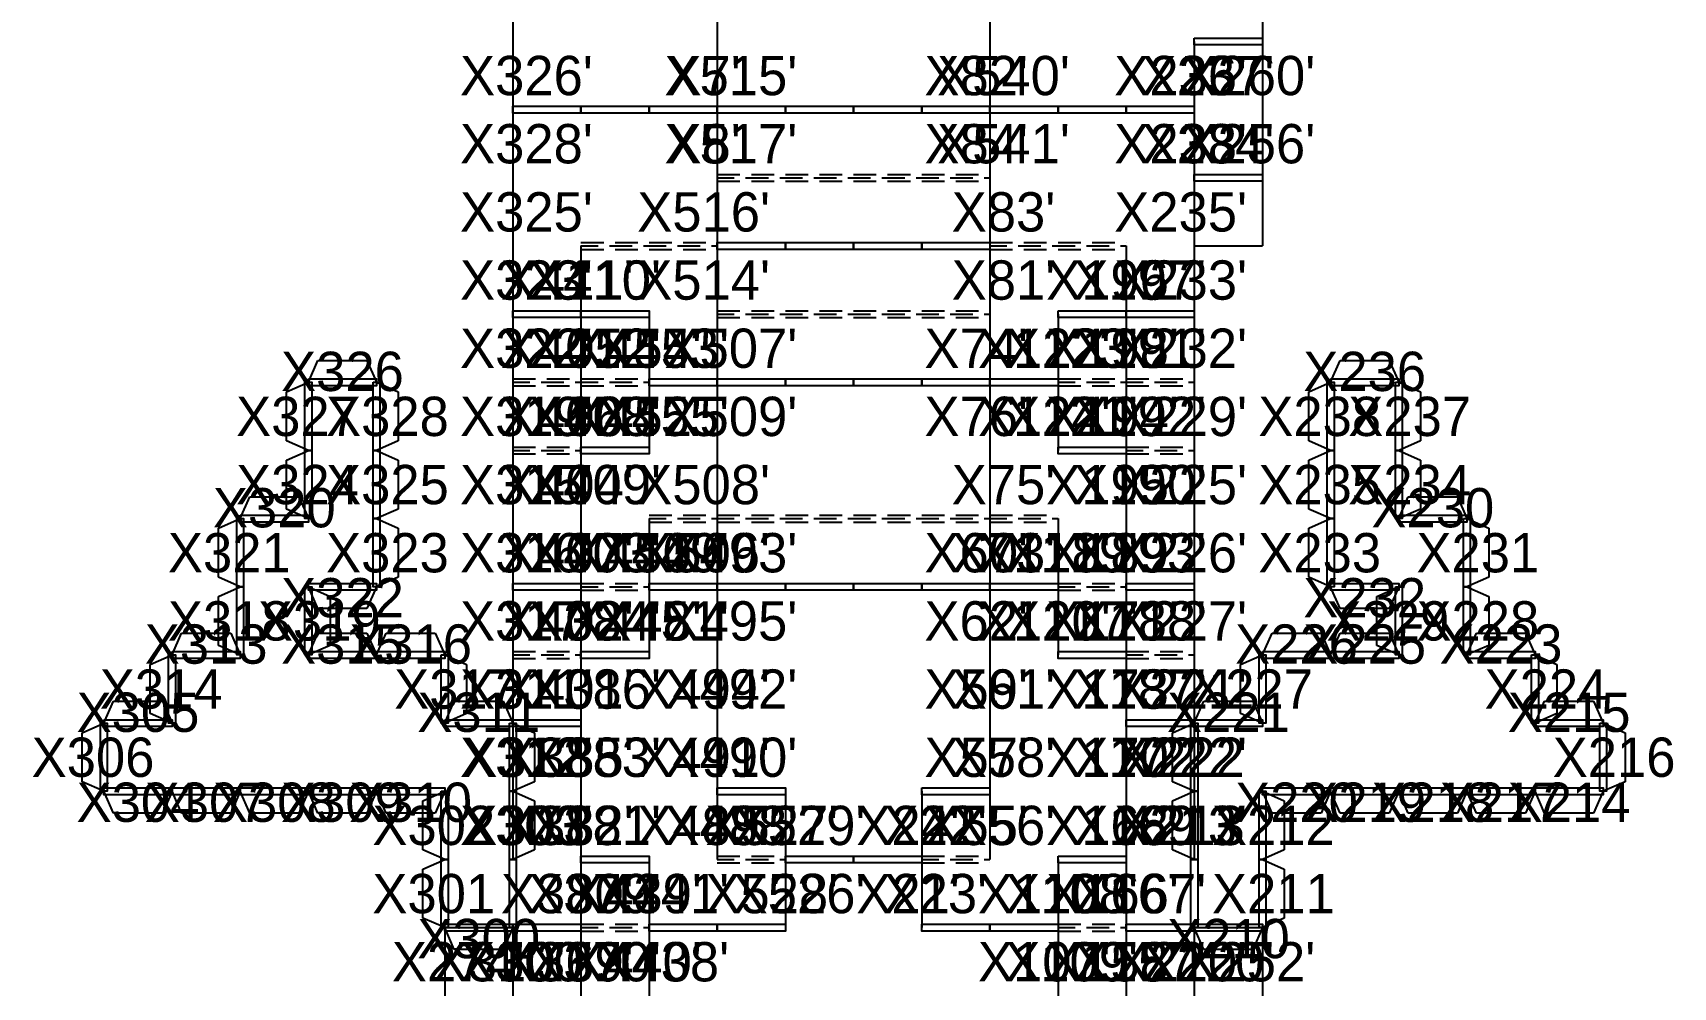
# Model space of a CAD drawing. Header units: millimetres. Extents: x 0 to 416, y 26 to 198.
# Drawn here: x -0.1 to 62.5, y 103.3 to 139.7 of the extents above; entities that cross this region are included whole.
import ezdxf
from ezdxf.enums import TextEntityAlignment as Align

# ---------------------------------------------------------------- set-up
doc = ezdxf.new("R2010")
doc.units = ezdxf.units.MM
for name, color, linetype in [('CUT', 3, 'CONTINUOUS'), ('LABEL', 2, 'CONTINUOUS'), ('MOUNTAIN_FOLD', 1, 'CONTINUOUS'), ('VALLEY_FOLD', 5, 'CONTINUOUS')]:
    doc.layers.add(name, color=color, linetype=linetype)

msp = doc.modelspace()

# ---------------------------------------------------------------- linework, layer by layer
at = {"layer": 'CUT'}
for p, q in [((18.2, 142), (18.2, 139.4)), ((26, 142), (26, 139.4)), ((36.4, 142), (36.4, 139.4)), ((46.8, 142), (46.8, 139.4)), ((18.2, 139.4), (18.2, 136.8)), ((26, 139.4), (26, 136.8)), ((36.4, 139.4), (36.4, 136.8)), ((44.2, 139.4), (44.2, 136.8)), ((46.8, 139.4), (46.8, 136.8)), ((18.2, 136.8), (18.2, 134.2)), ((26, 136.8), (26, 134.2)), ((36.4, 136.8), (36.4, 134.2)), ((44.2, 136.8), (44.2, 134.2)), ((46.8, 136.8), (46.8, 134.2)), ((18.2, 134.2), (18.2, 131.6)), ((26, 134.2), (26, 131.6)), ((36.4, 134.2), (36.4, 131.6)), ((44.2, 134.2), (44.2, 131.6)), ((46.8, 134.2), (46.8, 131.6)), ((18.2, 131.6), (18.2, 129)), ((20.8, 131.6), (20.8, 129)), ((26, 131.6), (26, 129)), ((36.4, 131.6), (36.4, 129)), ((41.6, 131.6), (41.6, 129)), ((44.2, 131.6), (46.8, 131.6)), ((44.2, 131.6), (44.2, 129)), ((18.2, 129), (18.2, 126.4)), ((20.8, 129), (20.8, 126.4)), ((23.4, 129), (23.4, 126.4)), ((26, 129), (26, 126.4)), ((36.4, 129), (36.4, 126.4)), ((39, 129), (39, 126.4)), ((41.6, 129), (41.6, 126.4)), ((44.2, 129), (44.2, 126.4)), ((10.4, 126.4), (10.764, 127.232)), ((10.764, 127.232), (12.636, 127.232)), ((12.636, 127.232), (13, 126.4)), ((49.4, 126.4), (49.764, 127.232)), ((49.764, 127.232), (51.636, 127.232)), ((51.636, 127.232), (52, 126.4)), ((9.568, 126.036), (10.4, 126.4)), ((9.568, 124.164), (9.568, 126.036)), ((13, 126.4), (13.832, 126.036)), ((13.832, 126.036), (13.832, 124.164)), ((18.2, 126.4), (18.2, 123.8)), ((20.8, 126.4), (20.8, 123.8)), ((23.4, 126.4), (23.4, 123.8)), ((26, 126.4), (26, 123.8)), ((36.4, 126.4), (36.4, 123.8)), ((39, 126.4), (39, 123.8)), ((41.6, 126.4), (41.6, 123.8)), ((44.2, 126.4), (44.2, 123.8)), ((48.568, 126.036), (49.4, 126.4)), ((48.568, 124.164), (48.568, 126.036)), ((52, 126.4), (52.832, 126.036)), ((52.832, 126.036), (52.832, 124.164)), ((10.4, 123.8), (9.568, 124.164)), ((13.832, 124.164), (13, 123.8)), ((49.4, 123.8), (48.568, 124.164)), ((52.832, 124.164), (52, 123.8)), ((9.568, 123.436), (10.4, 123.8)), ((9.568, 121.564), (9.568, 123.436)), ((13, 123.8), (13.832, 123.436)), ((13.832, 123.436), (13.832, 121.564)), ((18.2, 123.8), (18.2, 121.2)), ((20.8, 123.8), (20.8, 121.2)), ((26, 123.8), (26, 121.2)), ((36.4, 123.8), (36.4, 121.2)), ((41.6, 123.8), (41.6, 121.2)), ((44.2, 123.8), (44.2, 121.2)), ((48.568, 123.436), (49.4, 123.8)), ((48.568, 121.564), (48.568, 123.436)), ((52, 123.8), (52.832, 123.436)), ((52.832, 123.436), (52.832, 121.564)), ((7.8, 121.2), (8.164, 122.032)), ((8.164, 122.032), (10.036, 122.032)), ((10.4, 121.2), (9.568, 121.564)), ((10.036, 122.032), (10.4, 121.2)), ((13.832, 121.564), (13, 121.2)), ((49.4, 121.2), (48.568, 121.564)), ((52, 121.2), (52.364, 122.032)), ((52.832, 121.564), (52, 121.2)), ((52.364, 122.032), (54.236, 122.032)), ((54.236, 122.032), (54.6, 121.2)), ((6.968, 120.836), (7.8, 121.2)), ((6.968, 118.964), (6.968, 120.836)), ((13, 121.2), (13.832, 120.836)), ((13.832, 120.836), (13.832, 118.964)), ((18.2, 121.2), (18.2, 118.6)), ((20.8, 121.2), (20.8, 118.6)), ((23.4, 121.2), (23.4, 118.6)), ((26, 121.2), (26, 118.6)), ((36.4, 121.2), (36.4, 118.6)), ((39, 121.2), (39, 118.6)), ((41.6, 121.2), (41.6, 118.6)), ((44.2, 121.2), (44.2, 118.6)), ((48.568, 120.836), (49.4, 121.2)), ((48.568, 118.964), (48.568, 120.836)), ((54.6, 121.2), (55.432, 120.836)), ((55.432, 120.836), (55.432, 118.964)), ((7.8, 118.6), (6.968, 118.964)), ((13.832, 118.964), (13, 118.6)), ((49.4, 118.6), (48.568, 118.964)), ((55.432, 118.964), (54.6, 118.6)), ((6.968, 118.236), (7.8, 118.6)), ((10.764, 117.768), (10.4, 118.6)), ((10.4, 118.6), (11.232, 118.236)), ((13, 118.6), (12.636, 117.768)), ((18.2, 118.6), (18.2, 116)), ((20.8, 118.6), (20.8, 116)), ((23.4, 118.6), (23.4, 116)), ((26, 118.6), (26, 116)), ((36.4, 118.6), (36.4, 116)), ((39, 118.6), (39, 116)), ((41.6, 118.6), (41.6, 116)), ((44.2, 118.6), (44.2, 116)), ((49.764, 117.768), (49.4, 118.6)), ((51.168, 118.236), (52, 118.6)), ((52, 118.6), (51.636, 117.768)), ((54.6, 118.6), (55.432, 118.236)), ((6.968, 116.364), (6.968, 118.236)), ((12.636, 117.768), (10.764, 117.768)), ((11.232, 118.236), (11.232, 116.364)), ((51.636, 117.768), (49.764, 117.768)), ((51.168, 116.364), (51.168, 118.236)), ((55.432, 118.236), (55.432, 116.364)), ((5.2, 116), (5.564, 116.832)), ((5.564, 116.832), (7.436, 116.832)), ((7.436, 116.832), (7.8, 116)), ((10.4, 116), (10.764, 116.832)), ((10.764, 116.832), (12.636, 116.832)), ((12.636, 116.832), (13, 116)), ((13, 116), (13.364, 116.832)), ((13.364, 116.832), (15.236, 116.832)), ((15.236, 116.832), (15.6, 116)), ((46.8, 116), (47.164, 116.832)), ((47.164, 116.832), (49.036, 116.832)), ((49.036, 116.832), (49.4, 116)), ((49.4, 116), (49.764, 116.832)), ((49.764, 116.832), (51.636, 116.832)), ((51.636, 116.832), (52, 116)), ((54.6, 116), (54.964, 116.832)), ((54.964, 116.832), (56.836, 116.832)), ((56.836, 116.832), (57.2, 116)), ((4.368, 115.636), (5.2, 116)), ((7.8, 116), (6.968, 116.364)), ((11.232, 116.364), (10.4, 116)), ((15.6, 116), (16.432, 115.636)), ((18.2, 116), (18.2, 113.4)), ((20.8, 116), (20.8, 113.4)), ((26, 116), (26, 113.4)), ((36.4, 116), (36.4, 113.4)), ((41.6, 116), (41.6, 113.4)), ((44.2, 116), (44.2, 113.4)), ((45.968, 115.636), (46.8, 116)), ((52, 116), (51.168, 116.364)), ((55.432, 116.364), (54.6, 116)), ((57.2, 116), (58.032, 115.636)), ((4.368, 113.764), (4.368, 115.636)), ((16.432, 115.636), (16.432, 113.764)), ((45.968, 113.764), (45.968, 115.636)), ((58.032, 115.636), (58.032, 113.764)), ((2.6, 113.4), (2.964, 114.232)), ((2.964, 114.232), (4.836, 114.232)), ((4.836, 114.232), (5.2, 113.4)), ((15.6, 113.4), (15.964, 114.232)), ((15.964, 114.232), (17.836, 114.232)), ((17.836, 114.232), (18.2, 113.4)), ((44.2, 113.4), (44.564, 114.232)), ((44.564, 114.232), (46.436, 114.232)), ((46.436, 114.232), (46.8, 113.4)), ((57.2, 113.4), (57.564, 114.232)), ((57.564, 114.232), (59.436, 114.232)), ((59.436, 114.232), (59.8, 113.4)), ((1.768, 113.036), (2.6, 113.4)), ((5.2, 113.4), (4.368, 113.764)), ((16.432, 113.764), (15.6, 113.4)), ((18.2, 113.4), (19.032, 113.036)), ((18.2, 113.4), (18.2, 110.8)), ((20.8, 113.4), (20.8, 110.8)), ((26, 113.4), (26, 110.8)), ((36.4, 113.4), (36.4, 110.8)), ((41.6, 113.4), (41.6, 110.8)), ((43.368, 113.036), (44.2, 113.4)), ((44.2, 113.4), (44.2, 110.8)), ((46.8, 113.4), (45.968, 113.764)), ((58.032, 113.764), (57.2, 113.4)), ((59.8, 113.4), (60.632, 113.036)), ((1.768, 111.164), (1.768, 113.036)), ((19.032, 113.036), (19.032, 111.164)), ((43.368, 111.164), (43.368, 113.036)), ((60.632, 113.036), (60.632, 111.164)), ((2.6, 110.8), (1.768, 111.164)), ((2.964, 109.968), (2.6, 110.8)), ((5.2, 110.8), (4.836, 109.968)), ((5.564, 109.968), (5.2, 110.8)), ((7.8, 110.8), (7.436, 109.968)), ((8.164, 109.968), (7.8, 110.8)), ((10.4, 110.8), (10.036, 109.968)), ((10.764, 109.968), (10.4, 110.8)), ((13, 110.8), (12.636, 109.968)), ((13.364, 109.968), (13, 110.8)), ((14.768, 110.436), (15.6, 110.8)), ((15.6, 110.8), (15.236, 109.968)), ((19.032, 111.164), (18.2, 110.8)), ((18.2, 110.8), (18.2, 108.2)), ((18.2, 110.8), (19.032, 110.436)), ((20.8, 110.8), (20.8, 108.2)), ((26, 110.8), (26, 108.2)), ((28.6, 110.8), (28.6, 108.2)), ((33.8, 110.8), (33.8, 108.2)), ((36.4, 110.8), (36.4, 108.2)), ((41.6, 110.8), (41.6, 108.2)), ((44.2, 110.8), (43.368, 111.164)), ((43.368, 110.436), (44.2, 110.8)), ((44.2, 110.8), (44.2, 108.2)), ((47.164, 109.968), (46.8, 110.8)), ((46.8, 110.8), (47.632, 110.436)), ((49.4, 110.8), (49.036, 109.968)), ((49.764, 109.968), (49.4, 110.8)), ((52, 110.8), (51.636, 109.968)), ((52.364, 109.968), (52, 110.8)), ((54.6, 110.8), (54.236, 109.968)), ((54.964, 109.968), (54.6, 110.8)), ((57.2, 110.8), (56.836, 109.968)), ((57.564, 109.968), (57.2, 110.8)), ((59.8, 110.8), (59.436, 109.968)), ((60.632, 111.164), (59.8, 110.8)), ((14.768, 108.564), (14.768, 110.436)), ((19.032, 110.436), (19.032, 108.564)), ((43.368, 108.564), (43.368, 110.436)), ((47.632, 110.436), (47.632, 108.564)), ((4.836, 109.968), (2.964, 109.968)), ((7.436, 109.968), (5.564, 109.968)), ((10.036, 109.968), (8.164, 109.968)), ((12.636, 109.968), (10.764, 109.968)), ((15.236, 109.968), (13.364, 109.968)), ((49.036, 109.968), (47.164, 109.968)), ((51.636, 109.968), (49.764, 109.968)), ((54.236, 109.968), (52.364, 109.968)), ((56.836, 109.968), (54.964, 109.968)), ((59.436, 109.968), (57.564, 109.968)), ((15.6, 108.2), (14.768, 108.564)), ((19.032, 108.564), (18.2, 108.2)), ((44.2, 108.2), (43.368, 108.564)), ((47.632, 108.564), (46.8, 108.2)), ((14.768, 107.836), (15.6, 108.2)), ((14.768, 105.964), (14.768, 107.836)), ((20.8, 108.2), (20.8, 105.6)), ((23.4, 108.2), (23.4, 105.6)), ((28.6, 108.2), (28.6, 105.6)), ((33.8, 108.2), (33.8, 105.6)), ((39, 108.2), (39, 105.6)), ((41.6, 108.2), (41.6, 105.6)), ((46.8, 108.2), (47.632, 107.836)), ((47.632, 107.836), (47.632, 105.964)), ((15.6, 105.6), (14.768, 105.964)), ((47.632, 105.964), (46.8, 105.6)), ((15.6, 105.6), (15.6, 103)), ((15.964, 104.768), (15.6, 105.6)), ((15.6, 105.6), (18.2, 105.6)), ((18.2, 105.6), (17.836, 104.768)), ((18.2, 105.6), (18.2, 103)), ((20.8, 105.6), (20.8, 103)), ((23.4, 105.6), (23.4, 103)), ((39, 105.6), (39, 103)), ((41.6, 105.6), (41.6, 103)), ((44.2, 105.6), (44.2, 103)), ((44.564, 104.768), (44.2, 105.6)), ((44.2, 105.6), (46.8, 105.6)), ((46.8, 105.6), (46.436, 104.768)), ((46.8, 105.6), (46.8, 103)), ((17.836, 104.768), (15.964, 104.768)), ((46.436, 104.768), (44.564, 104.768))]:
    msp.add_line(p, q, dxfattribs=at)
at = {"layer": 'MOUNTAIN_FOLD'}
for points in [[(44.2, 139.53), (46.8, 139.53), (46.8, 139.27), (44.2, 139.27)], [(18.2, 136.93), (20.8, 136.93), (20.8, 136.67), (18.2, 136.67)], [(20.8, 136.93), (23.4, 136.93), (23.4, 136.67), (20.8, 136.67)], [(23.4, 136.93), (26, 136.93), (26, 136.67), (23.4, 136.67)], [(26, 136.93), (28.6, 136.93), (28.6, 136.67), (26, 136.67)], [(28.6, 136.93), (31.2, 136.93), (31.2, 136.67), (28.6, 136.67)], [(31.2, 136.93), (33.8, 136.93), (33.8, 136.67), (31.2, 136.67)], [(33.8, 136.93), (36.4, 136.93), (36.4, 136.67), (33.8, 136.67)], [(36.4, 136.93), (39, 136.93), (39, 136.67), (36.4, 136.67)], [(39, 136.93), (41.6, 136.93), (41.6, 136.67), (39, 136.67)], [(41.6, 136.93), (44.2, 136.93), (44.2, 136.67), (41.6, 136.67)], [(44.2, 134.33), (46.8, 134.33), (46.8, 134.07), (44.2, 134.07)], [(26, 131.73), (28.6, 131.73), (28.6, 131.47), (26, 131.47)], [(28.6, 131.73), (31.2, 131.73), (31.2, 131.47), (28.6, 131.47)], [(31.2, 131.73), (33.8, 131.73), (33.8, 131.47), (31.2, 131.47)], [(33.8, 131.73), (36.4, 131.73), (36.4, 131.47), (33.8, 131.47)], [(18.2, 129.13), (20.8, 129.13), (20.8, 128.87), (18.2, 128.87)], [(20.8, 129.13), (23.4, 129.13), (23.4, 128.87), (20.8, 128.87)], [(39, 129.13), (41.6, 129.13), (41.6, 128.87), (39, 128.87)], [(41.6, 129.13), (44.2, 129.13), (44.2, 128.87), (41.6, 128.87)], [(10.4, 126.53), (13, 126.53), (13, 126.27), (10.4, 126.27)], [(23.4, 126.53), (26, 126.53), (26, 126.27), (23.4, 126.27)], [(26, 126.53), (28.6, 126.53), (28.6, 126.27), (26, 126.27)], [(28.6, 126.53), (31.2, 126.53), (31.2, 126.27), (28.6, 126.27)], [(31.2, 126.53), (33.8, 126.53), (33.8, 126.27), (31.2, 126.27)], [(33.8, 126.53), (36.4, 126.53), (36.4, 126.27), (33.8, 126.27)], [(36.4, 126.53), (39, 126.53), (39, 126.27), (36.4, 126.27)], [(49.4, 126.53), (52, 126.53), (52, 126.27), (49.4, 126.27)], [(10.27, 126.4), (10.53, 126.4), (10.53, 123.8), (10.27, 123.8)], [(12.87, 126.4), (13.13, 126.4), (13.13, 123.8), (12.87, 123.8)], [(49.27, 126.4), (49.53, 126.4), (49.53, 123.8), (49.27, 123.8)], [(51.87, 126.4), (52.13, 126.4), (52.13, 123.8), (51.87, 123.8)], [(20.8, 123.93), (23.4, 123.93), (23.4, 123.67), (20.8, 123.67)], [(39, 123.93), (41.6, 123.93), (41.6, 123.67), (39, 123.67)], [(10.27, 123.8), (10.53, 123.8), (10.53, 121.2), (10.27, 121.2)], [(12.87, 123.8), (13.13, 123.8), (13.13, 121.2), (12.87, 121.2)], [(49.27, 123.8), (49.53, 123.8), (49.53, 121.2), (49.27, 121.2)], [(51.87, 123.8), (52.13, 123.8), (52.13, 121.2), (51.87, 121.2)], [(7.67, 121.2), (7.93, 121.2), (7.93, 118.6), (7.67, 118.6)], [(7.8, 121.33), (10.4, 121.33), (10.4, 121.07), (7.8, 121.07)], [(12.87, 121.2), (13.13, 121.2), (13.13, 118.6), (12.87, 118.6)], [(49.27, 121.2), (49.53, 121.2), (49.53, 118.6), (49.27, 118.6)], [(52, 121.33), (54.6, 121.33), (54.6, 121.07), (52, 121.07)], [(54.47, 121.2), (54.73, 121.2), (54.73, 118.6), (54.47, 118.6)], [(7.67, 118.6), (7.93, 118.6), (7.93, 116), (7.67, 116)], [(10.27, 118.6), (10.53, 118.6), (10.53, 116), (10.27, 116)], [(10.4, 118.73), (13, 118.73), (13, 118.47), (10.4, 118.47)], [(18.2, 118.73), (20.8, 118.73), (20.8, 118.47), (18.2, 118.47)], [(23.4, 118.73), (26, 118.73), (26, 118.47), (23.4, 118.47)], [(26, 118.73), (28.6, 118.73), (28.6, 118.47), (26, 118.47)], [(28.6, 118.73), (31.2, 118.73), (31.2, 118.47), (28.6, 118.47)], [(31.2, 118.73), (33.8, 118.73), (33.8, 118.47), (31.2, 118.47)], [(33.8, 118.73), (36.4, 118.73), (36.4, 118.47), (33.8, 118.47)], [(36.4, 118.73), (39, 118.73), (39, 118.47), (36.4, 118.47)], [(41.6, 118.73), (44.2, 118.73), (44.2, 118.47), (41.6, 118.47)], [(49.4, 118.73), (52, 118.73), (52, 118.47), (49.4, 118.47)], [(51.87, 118.6), (52.13, 118.6), (52.13, 116), (51.87, 116)], [(54.47, 118.6), (54.73, 118.6), (54.73, 116), (54.47, 116)], [(5.07, 116), (5.33, 116), (5.33, 113.4), (5.07, 113.4)], [(5.2, 116.13), (7.8, 116.13), (7.8, 115.87), (5.2, 115.87)], [(10.4, 116.13), (13, 116.13), (13, 115.87), (10.4, 115.87)], [(13, 116.13), (15.6, 116.13), (15.6, 115.87), (13, 115.87)], [(15.47, 116), (15.73, 116), (15.73, 113.4), (15.47, 113.4)], [(20.8, 116.13), (23.4, 116.13), (23.4, 115.87), (20.8, 115.87)], [(39, 116.13), (41.6, 116.13), (41.6, 115.87), (39, 115.87)], [(46.67, 116), (46.93, 116), (46.93, 113.4), (46.67, 113.4)], [(46.8, 116.13), (49.4, 116.13), (49.4, 115.87), (46.8, 115.87)], [(49.4, 116.13), (52, 116.13), (52, 115.87), (49.4, 115.87)], [(54.6, 116.13), (57.2, 116.13), (57.2, 115.87), (54.6, 115.87)], [(57.07, 116), (57.33, 116), (57.33, 113.4), (57.07, 113.4)], [(2.47, 113.4), (2.73, 113.4), (2.73, 110.8), (2.47, 110.8)], [(2.6, 113.53), (5.2, 113.53), (5.2, 113.27), (2.6, 113.27)], [(15.6, 113.53), (18.2, 113.53), (18.2, 113.27), (15.6, 113.27)], [(18.07, 113.4), (18.33, 113.4), (18.33, 110.8), (18.07, 110.8)], [(18.2, 113.53), (20.8, 113.53), (20.8, 113.27), (18.2, 113.27)], [(41.6, 113.53), (44.2, 113.53), (44.2, 113.27), (41.6, 113.27)], [(44.07, 113.4), (44.33, 113.4), (44.33, 110.8), (44.07, 110.8)], [(44.2, 113.53), (46.8, 113.53), (46.8, 113.27), (44.2, 113.27)], [(57.2, 113.53), (59.8, 113.53), (59.8, 113.27), (57.2, 113.27)], [(59.67, 113.4), (59.93, 113.4), (59.93, 110.8), (59.67, 110.8)], [(2.6, 110.93), (5.2, 110.93), (5.2, 110.67), (2.6, 110.67)], [(5.2, 110.93), (7.8, 110.93), (7.8, 110.67), (5.2, 110.67)], [(7.8, 110.93), (10.4, 110.93), (10.4, 110.67), (7.8, 110.67)], [(10.4, 110.93), (13, 110.93), (13, 110.67), (10.4, 110.67)], [(13, 110.93), (15.6, 110.93), (15.6, 110.67), (13, 110.67)], [(15.47, 110.8), (15.73, 110.8), (15.73, 108.2), (15.47, 108.2)], [(18.07, 110.8), (18.33, 110.8), (18.33, 108.2), (18.07, 108.2)], [(26, 110.93), (28.6, 110.93), (28.6, 110.67), (26, 110.67)], [(33.8, 110.93), (36.4, 110.93), (36.4, 110.67), (33.8, 110.67)], [(44.07, 110.8), (44.33, 110.8), (44.33, 108.2), (44.07, 108.2)], [(46.67, 110.8), (46.93, 110.8), (46.93, 108.2), (46.67, 108.2)], [(46.8, 110.93), (49.4, 110.93), (49.4, 110.67), (46.8, 110.67)], [(49.4, 110.93), (52, 110.93), (52, 110.67), (49.4, 110.67)], [(52, 110.93), (54.6, 110.93), (54.6, 110.67), (52, 110.67)], [(54.6, 110.93), (57.2, 110.93), (57.2, 110.67), (54.6, 110.67)], [(57.2, 110.93), (59.8, 110.93), (59.8, 110.67), (57.2, 110.67)], [(20.8, 108.33), (23.4, 108.33), (23.4, 108.07), (20.8, 108.07)], [(28.6, 108.33), (31.2, 108.33), (31.2, 108.07), (28.6, 108.07)], [(31.2, 108.33), (33.8, 108.33), (33.8, 108.07), (31.2, 108.07)], [(39, 108.33), (41.6, 108.33), (41.6, 108.07), (39, 108.07)], [(15.47, 108.2), (15.73, 108.2), (15.73, 105.6), (15.47, 105.6)], [(18.07, 108.2), (18.33, 108.2), (18.33, 105.6), (18.07, 105.6)], [(18.07, 108.2), (18.33, 108.2), (18.33, 105.6), (18.07, 105.6)], [(44.07, 108.2), (44.33, 108.2), (44.33, 105.6), (44.07, 105.6)], [(46.67, 108.2), (46.93, 108.2), (46.93, 105.6), (46.67, 105.6)], [(15.6, 105.73), (18.2, 105.73), (18.2, 105.47), (15.6, 105.47)], [(18.2, 105.73), (20.8, 105.73), (20.8, 105.47), (18.2, 105.47)], [(23.4, 105.73), (26, 105.73), (26, 105.47), (23.4, 105.47)], [(26, 105.73), (28.6, 105.73), (28.6, 105.47), (26, 105.47)], [(33.8, 105.73), (36.4, 105.73), (36.4, 105.47), (33.8, 105.47)], [(36.4, 105.73), (39, 105.73), (39, 105.47), (36.4, 105.47)], [(41.6, 105.73), (44.2, 105.73), (44.2, 105.47), (41.6, 105.47)], [(44.2, 105.73), (46.8, 105.73), (46.8, 105.47), (44.2, 105.47)]]:
    msp.add_lwpolyline(points, close=True, dxfattribs=at)
at = {"layer": 'VALLEY_FOLD'}
for p, q in [((26, 134.33), (26.8667, 134.33)), ((26, 134.2), (26.65, 134.2)), ((26, 134.07), (26.8667, 134.07)), ((27.0833, 134.2), (27.95, 134.2)), ((27.3, 134.33), (28.1667, 134.33)), ((27.3, 134.07), (28.1667, 134.07)), ((28.3833, 134.2), (28.6, 134.2)), ((28.6, 134.33), (28.6, 134.33)), ((28.6, 134.33), (29.4667, 134.33)), ((28.6, 134.2), (29.25, 134.2)), ((28.6, 134.07), (28.6, 134.07)), ((28.6, 134.07), (29.4667, 134.07)), ((29.6833, 134.2), (30.55, 134.2)), ((29.9, 134.33), (30.7667, 134.33)), ((29.9, 134.07), (30.7667, 134.07)), ((30.9833, 134.2), (31.2, 134.2)), ((31.2, 134.33), (32.0667, 134.33)), ((31.2, 134.2), (31.85, 134.2)), ((31.2, 134.07), (32.0667, 134.07)), ((32.2833, 134.2), (33.15, 134.2)), ((32.5, 134.33), (33.3667, 134.33)), ((32.5, 134.07), (33.3667, 134.07)), ((33.5833, 134.2), (33.8, 134.2)), ((33.8, 134.33), (34.6667, 134.33)), ((33.8, 134.2), (34.45, 134.2)), ((33.8, 134.07), (34.6667, 134.07)), ((34.8833, 134.2), (35.75, 134.2)), ((35.1, 134.33), (35.9667, 134.33)), ((35.1, 134.07), (35.9667, 134.07)), ((36.1833, 134.2), (36.4, 134.2)), ((36.4, 134.33), (36.4, 134.33)), ((36.4, 134.07), (36.4, 134.07)), ((20.8, 131.73), (21.6667, 131.73)), ((20.8, 131.6), (21.45, 131.6)), ((20.8, 131.47), (21.6667, 131.47)), ((21.8833, 131.6), (22.75, 131.6)), ((22.1, 131.73), (22.9667, 131.73)), ((22.1, 131.47), (22.9667, 131.47)), ((23.1833, 131.6), (23.4, 131.6)), ((23.4, 131.73), (24.2667, 131.73)), ((23.4, 131.6), (24.05, 131.6)), ((23.4, 131.47), (24.2667, 131.47)), ((24.4833, 131.6), (25.35, 131.6)), ((24.7, 131.73), (25.5667, 131.73)), ((24.7, 131.47), (25.5667, 131.47)), ((25.7833, 131.6), (26, 131.6)), ((26, 131.73), (26, 131.73)), ((26, 131.47), (26, 131.47)), ((36.4, 131.73), (37.2667, 131.73)), ((36.4, 131.6), (37.05, 131.6)), ((36.4, 131.47), (37.2667, 131.47)), ((37.4833, 131.6), (38.35, 131.6)), ((37.7, 131.73), (38.5667, 131.73)), ((37.7, 131.47), (38.5667, 131.47)), ((38.7833, 131.6), (39, 131.6)), ((39, 131.73), (39.8667, 131.73)), ((39, 131.73), (39, 131.73)), ((39, 131.6), (39.65, 131.6)), ((39, 131.47), (39.8667, 131.47)), ((39, 131.47), (39, 131.47)), ((40.0833, 131.6), (40.95, 131.6)), ((40.3, 131.73), (41.1667, 131.73)), ((40.3, 131.47), (41.1667, 131.47)), ((41.3833, 131.6), (41.6, 131.6)), ((41.6, 131.73), (41.6, 131.73)), ((41.6, 131.47), (41.6, 131.47)), ((26, 129.13), (26.8667, 129.13)), ((26, 129), (26.65, 129)), ((27.0833, 129), (27.95, 129)), ((27.3, 129.13), (28.1667, 129.13)), ((28.3833, 129), (28.6, 129)), ((28.6, 129.13), (29.4667, 129.13)), ((28.6, 129.13), (28.6, 129.13)), ((28.6, 129), (29.25, 129)), ((29.6833, 129), (30.55, 129)), ((29.9, 129.13), (30.7667, 129.13)), ((30.9833, 129), (31.2, 129)), ((31.2, 129.13), (32.0667, 129.13)), ((31.2, 129), (31.85, 129)), ((32.2833, 129), (33.15, 129)), ((32.5, 129.13), (33.3667, 129.13)), ((33.5833, 129), (33.8, 129)), ((33.8, 129.13), (34.6667, 129.13)), ((33.8, 129), (34.45, 129)), ((34.8833, 129), (35.75, 129)), ((35.1, 129.13), (35.9667, 129.13)), ((36.1833, 129), (36.4, 129)), ((36.4, 129.13), (36.4, 129.13)), ((26, 128.87), (26.8667, 128.87)), ((27.3, 128.87), (28.1667, 128.87)), ((28.6, 128.87), (29.4667, 128.87)), ((28.6, 128.87), (28.6, 128.87)), ((29.9, 128.87), (30.7667, 128.87)), ((31.2, 128.87), (32.0667, 128.87)), ((32.5, 128.87), (33.3667, 128.87)), ((33.8, 128.87), (34.6667, 128.87)), ((35.1, 128.87), (35.9667, 128.87)), ((36.4, 128.87), (36.4, 128.87)), ((18.2, 126.53), (19.0667, 126.53)), ((19.5, 126.53), (20.3667, 126.53)), ((20.8, 126.53), (21.6667, 126.53)), ((20.8, 126.53), (20.8, 126.53)), ((22.1, 126.53), (22.9667, 126.53)), ((39, 126.53), (39.8667, 126.53)), ((40.3, 126.53), (41.1667, 126.53)), ((41.6, 126.53), (42.4667, 126.53)), ((41.6, 126.53), (41.6, 126.53)), ((42.9, 126.53), (43.7667, 126.53)), ((44.2, 126.53), (44.2, 126.53)), ((18.2, 126.4), (18.85, 126.4)), ((18.2, 126.27), (19.0667, 126.27)), ((19.2833, 126.4), (20.15, 126.4)), ((19.5, 126.27), (20.3667, 126.27)), ((20.5833, 126.4), (20.8, 126.4)), ((20.8, 126.4), (21.45, 126.4)), ((20.8, 126.27), (21.6667, 126.27)), ((20.8, 126.27), (20.8, 126.27)), ((21.8833, 126.4), (22.75, 126.4)), ((22.1, 126.27), (22.9667, 126.27)), ((23.1833, 126.4), (23.4, 126.4)), ((39, 126.4), (39.65, 126.4)), ((39, 126.27), (39.8667, 126.27)), ((40.0833, 126.4), (40.95, 126.4)), ((40.3, 126.27), (41.1667, 126.27)), ((41.3833, 126.4), (41.6, 126.4)), ((41.6, 126.4), (42.25, 126.4)), ((41.6, 126.27), (42.4667, 126.27)), ((41.6, 126.27), (41.6, 126.27)), ((42.6833, 126.4), (43.55, 126.4)), ((42.9, 126.27), (43.7667, 126.27)), ((43.9833, 126.4), (44.2, 126.4)), ((44.2, 126.27), (44.2, 126.27)), ((18.2, 123.93), (19.0667, 123.93)), ((19.5, 123.93), (20.3667, 123.93)), ((20.8, 123.93), (20.8, 123.93)), ((41.6, 123.93), (42.4667, 123.93)), ((42.9, 123.93), (43.7667, 123.93)), ((44.2, 123.93), (44.2, 123.93)), ((18.2, 123.8), (18.85, 123.8)), ((18.2, 123.67), (19.0667, 123.67)), ((19.2833, 123.8), (20.15, 123.8)), ((19.5, 123.67), (20.3667, 123.67)), ((20.5833, 123.8), (20.8, 123.8)), ((20.8, 123.67), (20.8, 123.67)), ((41.6, 123.8), (42.25, 123.8)), ((41.6, 123.67), (42.4667, 123.67)), ((42.6833, 123.8), (43.55, 123.8)), ((42.9, 123.67), (43.7667, 123.67)), ((43.9833, 123.8), (44.2, 123.8)), ((44.2, 123.67), (44.2, 123.67)), ((23.4, 121.33), (24.2667, 121.33)), ((23.4, 121.2), (24.05, 121.2)), ((23.4, 121.07), (24.2667, 121.07)), ((24.4833, 121.2), (25.35, 121.2)), ((24.7, 121.33), (25.5667, 121.33)), ((24.7, 121.07), (25.5667, 121.07)), ((25.7833, 121.2), (26, 121.2)), ((26, 121.33), (26, 121.33)), ((26, 121.33), (26.8667, 121.33)), ((26, 121.2), (26.65, 121.2)), ((26, 121.07), (26, 121.07)), ((26, 121.07), (26.8667, 121.07)), ((27.0833, 121.2), (27.95, 121.2)), ((27.3, 121.33), (28.1667, 121.33)), ((27.3, 121.07), (28.1667, 121.07)), ((28.3833, 121.2), (28.6, 121.2)), ((28.6, 121.33), (29.4667, 121.33)), ((28.6, 121.33), (28.6, 121.33)), ((28.6, 121.2), (29.25, 121.2)), ((28.6, 121.07), (29.4667, 121.07)), ((28.6, 121.07), (28.6, 121.07)), ((29.6833, 121.2), (30.55, 121.2)), ((29.9, 121.33), (30.7667, 121.33)), ((29.9, 121.07), (30.7667, 121.07)), ((30.9833, 121.2), (31.2, 121.2)), ((31.2, 121.33), (32.0667, 121.33)), ((31.2, 121.2), (31.85, 121.2)), ((31.2, 121.07), (32.0667, 121.07)), ((32.2833, 121.2), (33.15, 121.2)), ((32.5, 121.33), (33.3667, 121.33)), ((32.5, 121.07), (33.3667, 121.07)), ((33.5833, 121.2), (33.8, 121.2)), ((33.8, 121.33), (34.6667, 121.33)), ((33.8, 121.2), (34.45, 121.2)), ((33.8, 121.07), (34.6667, 121.07)), ((34.8833, 121.2), (35.75, 121.2)), ((35.1, 121.33), (35.9667, 121.33)), ((35.1, 121.07), (35.9667, 121.07)), ((36.1833, 121.2), (36.4, 121.2)), ((36.4, 121.33), (36.4, 121.33)), ((36.4, 121.33), (37.2667, 121.33)), ((36.4, 121.2), (37.05, 121.2)), ((36.4, 121.07), (37.2667, 121.07)), ((36.4, 121.07), (36.4, 121.07)), ((37.4833, 121.2), (38.35, 121.2)), ((37.7, 121.33), (38.5667, 121.33)), ((37.7, 121.07), (38.5667, 121.07)), ((38.7833, 121.2), (39, 121.2)), ((39, 121.33), (39, 121.33)), ((39, 121.07), (39, 121.07)), ((20.8, 118.73), (21.6667, 118.73)), ((20.8, 118.6), (21.45, 118.6)), ((20.8, 118.47), (21.6667, 118.47)), ((21.8833, 118.6), (22.75, 118.6)), ((22.1, 118.73), (22.9667, 118.73)), ((22.1, 118.47), (22.9667, 118.47)), ((23.1833, 118.6), (23.4, 118.6)), ((39, 118.73), (39.8667, 118.73)), ((39, 118.6), (39.65, 118.6)), ((39, 118.47), (39.8667, 118.47)), ((40.0833, 118.6), (40.95, 118.6)), ((40.3, 118.73), (41.1667, 118.73)), ((40.3, 118.47), (41.1667, 118.47)), ((41.3833, 118.6), (41.6, 118.6)), ((41.6, 118.73), (41.6, 118.73)), ((41.6, 118.47), (41.6, 118.47)), ((18.2, 116.13), (19.0667, 116.13)), ((18.2, 116), (18.85, 116)), ((18.2, 115.87), (19.0667, 115.87)), ((19.2833, 116), (20.15, 116)), ((19.5, 116.13), (20.3667, 116.13)), ((19.5, 115.87), (20.3667, 115.87)), ((20.5833, 116), (20.8, 116)), ((20.8, 116.13), (20.8, 116.13)), ((20.8, 115.87), (20.8, 115.87)), ((41.6, 116.13), (42.4667, 116.13)), ((41.6, 116), (42.25, 116)), ((41.6, 115.87), (42.4667, 115.87)), ((42.6833, 116), (43.55, 116)), ((42.9, 116.13), (43.7667, 116.13)), ((42.9, 115.87), (43.7667, 115.87)), ((43.9833, 116), (44.2, 116)), ((44.2, 116.13), (44.2, 116.13)), ((44.2, 115.87), (44.2, 115.87)), ((26, 108.33), (26.8667, 108.33)), ((27.3, 108.33), (28.1667, 108.33)), ((28.6, 108.33), (28.6, 108.33)), ((33.8, 108.33), (34.6667, 108.33)), ((35.1, 108.33), (35.9667, 108.33)), ((36.4, 108.33), (36.4, 108.33)), ((26, 108.2), (26.65, 108.2)), ((26, 108.07), (26.8667, 108.07)), ((27.0833, 108.2), (27.95, 108.2)), ((27.3, 108.07), (28.1667, 108.07)), ((28.3833, 108.2), (28.6, 108.2)), ((28.6, 108.07), (28.6, 108.07)), ((33.8, 108.2), (34.45, 108.2)), ((33.8, 108.07), (34.6667, 108.07)), ((34.8833, 108.2), (35.75, 108.2)), ((35.1, 108.07), (35.9667, 108.07)), ((36.1833, 108.2), (36.4, 108.2)), ((36.4, 108.07), (36.4, 108.07)), ((20.8, 105.73), (21.6667, 105.73)), ((20.8, 105.6), (21.45, 105.6)), ((20.8, 105.47), (21.6667, 105.47)), ((21.8833, 105.6), (22.75, 105.6)), ((22.1, 105.73), (22.9667, 105.73)), ((22.1, 105.47), (22.9667, 105.47)), ((23.1833, 105.6), (23.4, 105.6)), ((39, 105.73), (39.8667, 105.73)), ((39, 105.6), (39.65, 105.6)), ((39, 105.47), (39.8667, 105.47)), ((40.0833, 105.6), (40.95, 105.6)), ((40.3, 105.73), (41.1667, 105.73)), ((40.3, 105.47), (41.1667, 105.47)), ((41.3833, 105.6), (41.6, 105.6)), ((41.6, 105.73), (41.6, 105.73)), ((41.6, 105.47), (41.6, 105.47))]:
    msp.add_line(p, q, dxfattribs=at)

# ---------------------------------------------------------------- texts
at = {"layer": 'LABEL'}
for s, p in [("X326'", (18.72, 138.1)), ("X515'", (26.52, 138.1)), ("X7'", (25.48, 138.1)), ("X82'", (35.88, 138.1)), ("X540'", (36.92, 138.1)), ("X236'", (43.68, 138.1)), ("X237'", (44.72, 138.1)), ("X260'", (46.28, 138.1)), ("X328'", (18.72, 135.5)), ("X517'", (26.52, 135.5)), ("X8'", (25.48, 135.5)), ("X84'", (35.88, 135.5)), ("X541'", (36.92, 135.5)), ("X238'", (43.68, 135.5)), ("X234'", (44.72, 135.5)), ("X256'", (46.28, 135.5)), ("X325'", (18.72, 132.9)), ("X516'", (25.48, 132.9)), ("X83'", (36.92, 132.9)), ("X235'", (43.68, 132.9)), ("X323'", (18.72, 130.3)), ("X411'", (20.28, 130.3)), ("X410'", (21.32, 130.3)), ("X514'", (25.48, 130.3)), ("X81'", (36.92, 130.3)), ("X196'", (41.08, 130.3)), ("X197'", (42.12, 130.3)), ("X233'", (43.68, 130.3)), ("X322'", (18.72, 127.7)), ("X405'", (20.28, 127.7)), ("X412'", (21.32, 127.7)), ("X454'", (22.88, 127.7)), ("X453'", (23.92, 127.7)), ("X507'", (26.52, 127.7)), ("X74'", (35.88, 127.7)), ("X122'", (38.48, 127.7)), ("X123'", (39.52, 127.7)), ("X198'", (41.08, 127.7)), ("X191'", (42.12, 127.7)), ("X232'", (43.68, 127.7)), ('X326', (11.7, 126.816)), ('X236', (50.7, 126.816)), ('X327', (9.984, 125.1)), ('X328', (13.416, 125.1)), ("X319'", (18.72, 125.1)), ("X406'", (20.28, 125.1)), ("X408'", (21.32, 125.1)), ("X452'", (22.88, 125.1)), ("X455'", (23.92, 125.1)), ("X509'", (26.52, 125.1)), ("X76'", (35.88, 125.1)), ("X124'", (38.48, 125.1)), ("X121'", (39.52, 125.1)), ("X194'", (41.08, 125.1)), ("X192'", (42.12, 125.1)), ("X229'", (43.68, 125.1)), ('X238', (48.984, 125.1)), ('X237', (52.416, 125.1)), ('X324', (9.984, 122.5)), ('X325', (13.416, 122.5)), ("X315'", (18.72, 122.5)), ("X404'", (20.28, 122.5)), ("X409'", (21.32, 122.5)), ("X508'", (25.48, 122.5)), ("X75'", (36.92, 122.5)), ("X195'", (41.08, 122.5)), ("X190'", (42.12, 122.5)), ("X225'", (43.68, 122.5)), ('X235', (48.984, 122.5)), ('X234', (52.416, 122.5)), ('X320', (9.1, 121.616)), ('X230', (53.3, 121.616)), ('X321', (7.384, 119.9)), ('X323', (13.416, 119.9)), ("X316'", (18.72, 119.9)), ("X407'", (20.28, 119.9)), ("X403'", (21.32, 119.9)), ("X450'", (22.88, 119.9)), ("X449'", (23.92, 119.9)), ("X506'", (25.48, 119.9)), ("X493'", (26.52, 119.9)), ("X60'", (35.88, 119.9)), ("X73'", (36.92, 119.9)), ("X118'", (38.48, 119.9)), ("X119'", (39.52, 119.9)), ("X189'", (41.08, 119.9)), ("X193'", (42.12, 119.9)), ("X226'", (43.68, 119.9)), ('X233', (48.984, 119.9)), ('X231', (55.016, 119.9)), ('X322', (11.7, 118.184)), ('X232', (50.7, 118.184)), ('X318', (7.384, 117.3)), ('X319', (10.816, 117.3)), ("X317'", (18.72, 117.3)), ("X402'", (20.28, 117.3)), ("X384'", (21.32, 117.3)), ("X448'", (22.88, 117.3)), ("X451'", (23.92, 117.3)), ("X495'", (26.52, 117.3)), ("X62'", (35.88, 117.3)), ("X120'", (38.48, 117.3)), ("X117'", (39.52, 117.3)), ("X171'", (41.08, 117.3)), ("X188'", (42.12, 117.3)), ("X227'", (43.68, 117.3)), ('X229', (51.584, 117.3)), ('X228', (55.016, 117.3)), ('X313', (6.5, 116.416)), ('X315', (11.7, 116.416)), ('X316', (14.3, 116.416)), ('X226', (48.1, 116.416)), ('X225', (50.7, 116.416)), ('X223', (55.9, 116.416)), ('X314', (4.784, 114.7)), ('X317', (16.016, 114.7)), ("X311'", (18.72, 114.7)), ("X401'", (20.28, 114.7)), ("X386'", (21.32, 114.7)), ("X494'", (25.48, 114.7)), ("X492'", (26.52, 114.7)), ("X59'", (35.88, 114.7)), ("X61'", (36.92, 114.7)), ("X173'", (41.08, 114.7)), ("X187'", (42.12, 114.7)), ("X221'", (43.68, 114.7)), ('X227', (46.384, 114.7)), ('X224', (57.616, 114.7)), ('X305', (3.9, 113.816)), ('X311', (16.9, 113.816)), ('X221', (45.5, 113.816)), ('X215', (58.5, 113.816)), ('X306', (2.184, 112.1)), ("X312'", (18.72, 112.1)), ('X312', (18.616, 112.1)), ("X385'", (20.28, 112.1)), ("X383'", (21.32, 112.1)), ("X491'", (25.48, 112.1)), ("X490'", (26.52, 112.1)), ("X57'", (35.88, 112.1)), ("X58'", (36.92, 112.1)), ("X170'", (41.08, 112.1)), ("X172'", (42.12, 112.1)), ("X222'", (43.68, 112.1)), ('X222', (43.784, 112.1)), ('X216', (60.216, 112.1)), ('X304', (3.9, 110.384)), ('X307', (6.5, 110.384)), ('X308', (9.1, 110.384)), ('X309', (11.7, 110.384)), ('X310', (14.3, 110.384)), ('X220', (48.1, 110.384)), ('X219', (50.7, 110.384)), ('X218', (53.3, 110.384)), ('X217', (55.9, 110.384)), ('X214', (58.5, 110.384)), ('X302', (15.184, 109.5)), ("X303'", (18.72, 109.5)), ('X303', (18.616, 109.5)), ("X382'", (20.28, 109.5)), ("X381'", (21.32, 109.5)), ("X489'", (25.48, 109.5)), ("X488'", (26.52, 109.5)), ("X527'", (28.08, 109.5)), ("X529'", (29.12, 109.5)), ("X24'", (33.28, 109.5)), ("X22'", (34.32, 109.5)), ("X55'", (35.88, 109.5)), ("X56'", (36.92, 109.5)), ("X168'", (41.08, 109.5)), ("X169'", (42.12, 109.5)), ("X213'", (43.68, 109.5)), ('X213', (43.784, 109.5)), ('X212', (47.216, 109.5)), ('X301', (15.184, 106.9)), ("X380'", (20.28, 106.9)), ("X379'", (21.32, 106.9)), ("X439'", (22.88, 106.9)), ("X441'", (23.92, 106.9)), ("X528'", (28.08, 106.9)), ("X526'", (29.12, 106.9)), ("X21'", (33.28, 106.9)), ("X23'", (34.32, 106.9)), ("X110'", (38.48, 106.9)), ("X108'", (39.52, 106.9)), ("X166'", (41.08, 106.9)), ("X167'", (42.12, 106.9)), ('X211', (47.216, 106.9)), ('X300', (16.9, 105.184)), ('X210', (45.5, 105.184)), ("X274'", (16.12, 104.3)), ("X310'", (17.68, 104.3)), ("X300'", (18.72, 104.3)), ("X369'", (20.28, 104.3)), ("X370'", (21.32, 104.3)), ("X440'", (22.88, 104.3)), ("X438'", (23.92, 104.3)), ("X107'", (38.48, 104.3)), ("X109'", (39.52, 104.3)), ("X158'", (41.08, 104.3)), ("X157'", (42.12, 104.3)), ("X210'", (43.68, 104.3)), ("X220'", (44.72, 104.3)), ("X252'", (46.28, 104.3))]:
    msp.add_text(s, height=1.5, dxfattribs=at).set_placement(p, align=Align.MIDDLE_CENTER)

doc.saveas('drawing.dxf')
